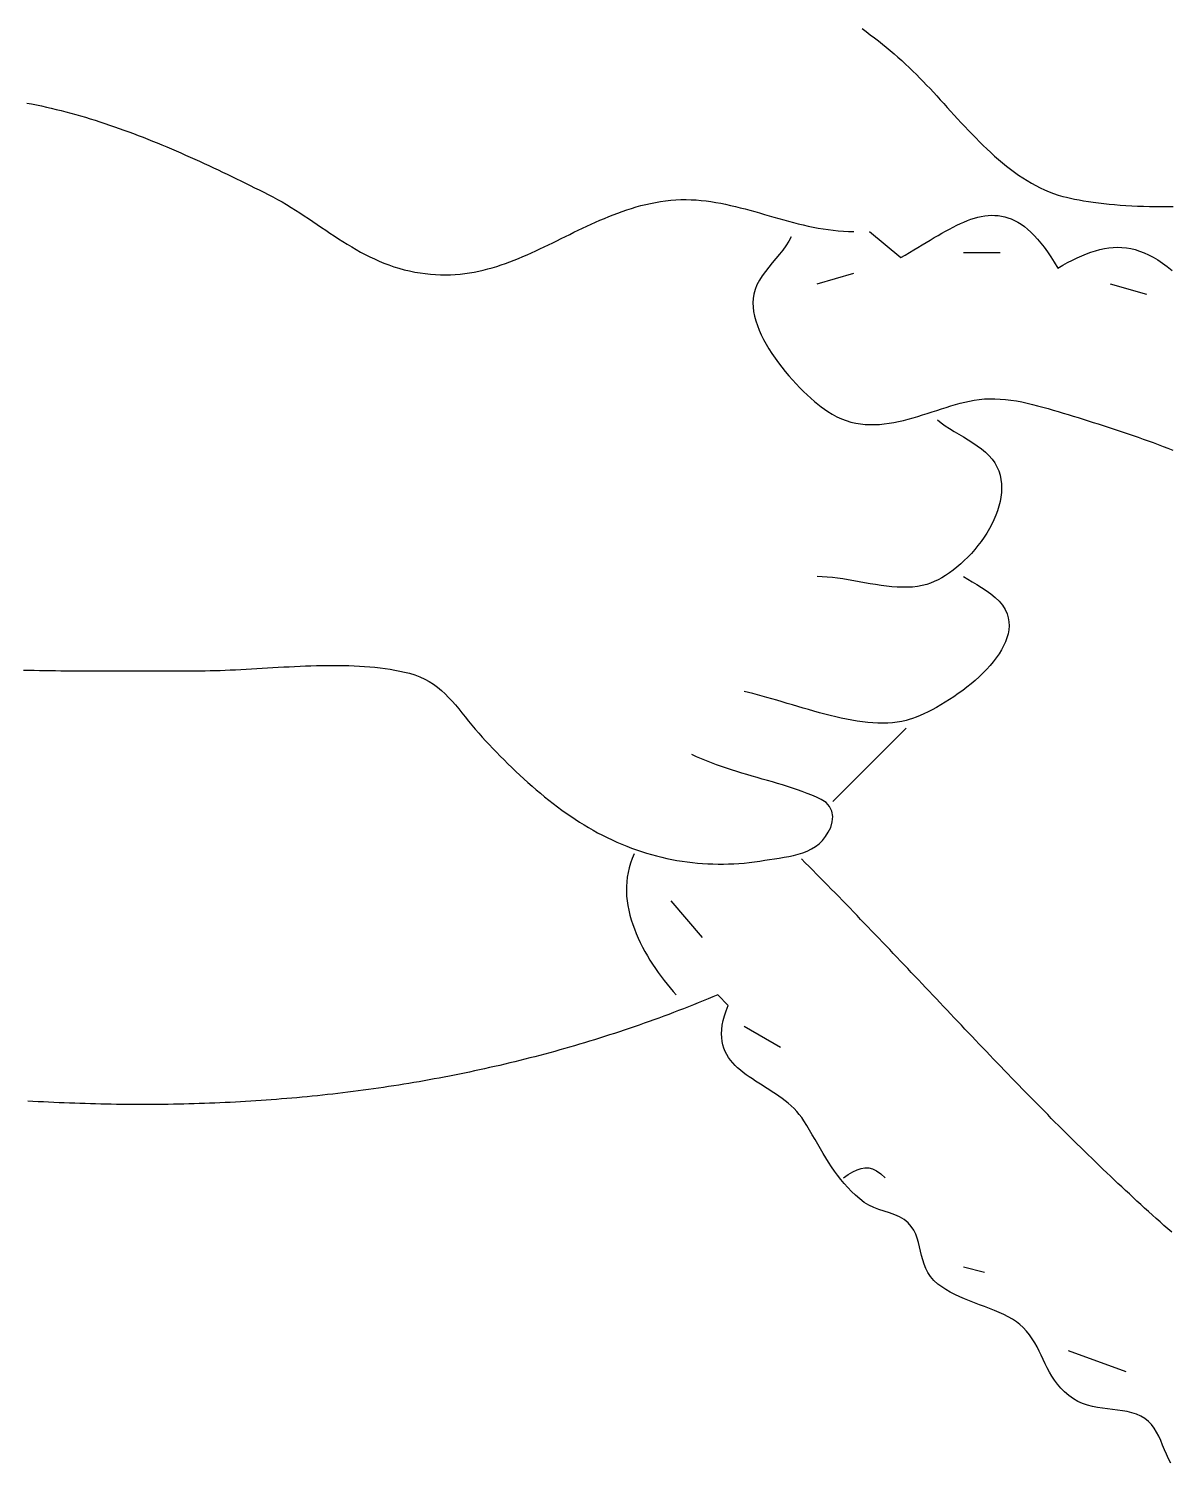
# Model space of a CAD drawing. Header units: millimetres. Extents: x 14 to 485, y 38 to 461.
# Drawn here: x 216.6 to 325.8, y 115.7 to 252.9 of the extents above; entities that cross this region are included whole.
import ezdxf

# ---------------------------------------------------------------- set-up
doc = ezdxf.new("R2010")
doc.units = ezdxf.units.MM
doc.layers.add('0_0_0', color=3, linetype='Continuous')

msp = doc.modelspace()

# ---------------------------------------------------------------- linework, layer by layer
at = {"layer": '0_0_0'}
for points in [[(296.29785, 252.9035), (296.6895, 252.61385), (297.0786, 252.32095), (297.465, 252.0247), (297.84855, 251.72495), (298.22915, 251.4215), (298.6067, 251.11425), (298.981, 250.803), (299.35195, 250.4876), (299.7194, 250.16795), (300.0833, 249.84385), (300.4434, 249.51515), (300.79965, 249.1817), (301.1519, 248.84335), (301.5, 248.5), (301.8202, 248.1761), (302.14125, 247.84455), (302.46325, 247.50615), (302.7864, 247.1616), (303.1108, 246.81155), (303.4366, 246.45675), (303.764, 246.09785), (304.0931, 245.7357), (304.4241, 245.3709), (304.75705, 245.0042), (305.0922, 244.6363), (305.42965, 244.2679), (305.7696, 243.89975), (306.1121, 243.53255), (306.45735, 243.167), (306.80555, 242.80385), (307.15675, 242.44375), (307.5112, 242.08745), (307.86895, 241.7357), (308.23025, 241.38915), (308.59515, 241.04855), (308.96385, 240.71455), (309.3365, 240.38795), (309.71325, 240.06945), (310.0942, 239.7597), (310.47955, 239.45945), (310.86945, 239.16945), (311.26405, 238.89035), (311.66345, 238.6229), (312.0678, 238.3678), (312.47735, 238.12575), (312.8921, 237.8975), (313.31235, 237.68375), (313.73815, 237.48515), (314.16965, 237.30255), (314.607, 237.1365), (315.0504, 236.98785), (315.5, 236.85725), (315.84935, 236.7683), (316.22295, 236.6823), (316.61935, 236.5994), (317.0371, 236.5199), (317.4748, 236.44395), (317.931, 236.3718), (318.4043, 236.30365), (318.8933, 236.23975), (319.39655, 236.18035), (319.9126, 236.1256), (320.44005, 236.0758), (320.97755, 236.03115), (321.52355, 235.9918), (322.07675, 235.9581), (322.6356, 235.93015), (323.1988, 235.9083), (323.76485, 235.89265), (324.3324, 235.8835), (324.89995, 235.88105), (325.4661, 235.8855), (326.02945, 235.8971)], [(216.4054, 245.78485), (216.87725, 245.69535), (217.3484, 245.6011), (217.81885, 245.5022), (218.28865, 245.3987), (218.75775, 245.29075), (219.22615, 245.17835), (219.69385, 245.06165), (220.16085, 244.94075), (220.62715, 244.8157), (221.0927, 244.68665), (221.55755, 244.5536), (222.02165, 244.41675), (222.48505, 244.2761), (222.9477, 244.13175), (223.40965, 243.98385), (223.8708, 243.83245), (224.3312, 243.6777), (224.79085, 243.5196), (225.24975, 243.35825), (225.7079, 243.1938), (226.16525, 243.0263), (226.6218, 242.8559), (227.0776, 242.6826), (227.5326, 242.50655), (227.9868, 242.3278), (228.4402, 242.1465), (228.8928, 241.9627), (229.3446, 241.7765), (229.79555, 241.588), (230.2457, 241.39725), (230.69505, 241.2044), (231.1435, 241.0095), (231.5912, 240.81265), (232.038, 240.61395), (232.48395, 240.41345), (232.9291, 240.2113), (233.37335, 240.0076), (233.81675, 239.80235), (234.25925, 239.59575), (234.7009, 239.3878), (235.1417, 239.17865), (235.5816, 238.9684), (236.0206, 238.7571), (236.4587, 238.5448), (236.8959, 238.3317), (237.3322, 238.1178), (237.7676, 237.90325), (238.2021, 237.6881), (238.63565, 237.47245), (239.06825, 237.2564), (239.5, 237.0401), (239.9482, 236.80895), (240.39015, 236.56945), (240.8264, 236.3224), (241.25745, 236.0687), (241.68385, 235.80915), (242.10625, 235.54455), (242.52515, 235.27575), (242.94115, 235.0036), (243.3548, 234.72895), (243.76665, 234.45255), (244.1773, 234.1753), (244.58725, 233.898), (244.99715, 233.62155), (245.40745, 233.34665), (245.8188, 233.07425), (246.23175, 232.8051), (246.64685, 232.5401), (247.0647, 232.28005), (247.4858, 232.02575), (247.9107, 231.7781), (248.34005, 231.5379), (248.7744, 231.30595), (249.21425, 231.0831), (249.6602, 230.8702), (250.11285, 230.66805), (250.57265, 230.47755), (251.0403, 230.29945), (251.5163, 230.1346), (252.0012, 229.98385), (252.49555, 229.84805), (253, 229.728), (253.51285, 229.62375), (254.0188, 229.5376), (254.51795, 229.46895), (255.0106, 229.41725), (255.49695, 229.38195), (255.97725, 229.36245), (256.45175, 229.3583), (256.9207, 229.3689), (257.3843, 229.39365), (257.8428, 229.4321), (258.2964, 229.4836), (258.7454, 229.5477), (259.18995, 229.62375), (259.63035, 229.71125), (260.06685, 229.8097), (260.49965, 229.91845), (260.92895, 230.037), (261.35505, 230.1648), (261.7782, 230.30135), (262.19855, 230.446), (262.61635, 230.59825), (263.0319, 230.75755), (263.4454, 230.92335), (263.8571, 231.09515), (264.2672, 231.2723), (264.67595, 231.4543), (265.0836, 231.6406), (265.49035, 231.83065), (265.89645, 232.0239), (266.3022, 232.2198), (266.7077, 232.4178), (267.11335, 232.61735), (267.51925, 232.81795), (267.92565, 233.01895), (268.33285, 233.21985), (268.7411, 233.4201), (269.1505, 233.61915), (269.56145, 233.8165), (269.97405, 234.0115), (270.38865, 234.20365), (270.80535, 234.3924), (271.22455, 234.57725), (271.64635, 234.75755), (272.071, 234.9328), (272.4988, 235.1025), (272.93, 235.266), (273.3647, 235.42285), (273.8033, 235.5724), (274.2459, 235.7142), (274.6928, 235.84765), (275.14425, 235.97215), (275.60045, 236.08725), (276.06165, 236.19235), (276.5281, 236.2869), (277, 236.37035), (277.49895, 236.4426), (277.9941, 236.4961), (278.48555, 236.53165), (278.97355, 236.55015), (279.45835, 236.55255), (279.9401, 236.53975), (280.419, 236.5126), (280.8953, 236.4721), (281.3692, 236.41905), (281.8409, 236.35445), (282.3106, 236.2791), (282.77855, 236.194), (283.2449, 236.10005), (283.7099, 235.99805), (284.1737, 235.889), (284.6366, 235.7738), (285.0987, 235.6533), (285.5603, 235.52845), (286.0216, 235.40015), (286.48275, 235.2693), (286.94405, 235.13675), (287.4056, 235.0035), (287.86765, 234.8704), (288.33045, 234.73835), (288.79415, 234.6083), (289.259, 234.48105), (289.7252, 234.35765), (290.1929, 234.2389), (290.6624, 234.1257), (291.1339, 234.01905), (291.6075, 233.91975), (292.08355, 233.82875), (292.56215, 233.74695), (293.0436, 233.67525), (293.528, 233.61455), (294.01565, 233.5658), (294.5067, 233.52985), (295.00145, 233.5076), (295.5, 233.5)], [(297, 233.5), (300, 231), (300.4191, 231.2464), (300.8316, 231.49235), (301.2377, 231.73705), (301.6375, 231.97955), (302.03135, 232.219), (302.41945, 232.4546), (302.8019, 232.68545), (303.17905, 232.91065), (303.55105, 233.1294), (303.9181, 233.3408), (304.28045, 233.544), (304.6383, 233.73815), (304.99185, 233.92235), (305.34135, 234.09575), (305.687, 234.2575), (306.029, 234.40675), (306.3676, 234.5426), (306.70295, 234.66425), (307.03535, 234.77075), (307.36495, 234.8613), (307.69195, 234.935), (308.01665, 234.991), (308.3392, 235.02845), (308.65985, 235.0465), (308.97875, 235.04425), (309.2962, 235.02085), (309.61235, 234.9754), (309.92745, 234.90715), (310.2417, 234.81515), (310.5553, 234.6985), (310.8685, 234.55645), (311.1815, 234.38805), (311.4945, 234.19245), (311.80775, 233.96885), (312.12145, 233.7163), (312.4358, 233.43395), (312.751, 233.121), (313.0673, 232.77655), (313.3849, 232.39975), (313.70405, 231.9897), (314.0249, 231.54555), (314.3477, 231.06645), (314.67265, 230.55155), (315, 230), (315.477, 230.271), (315.9453, 230.5257), (316.40565, 230.7632), (316.8587, 230.98255), (317.30515, 231.1828), (317.74575, 231.3631), (318.18115, 231.52245), (318.6121, 231.66), (319.03925, 231.77475), (319.46335, 231.86585), (319.8851, 231.93235), (320.30515, 231.9733), (320.7243, 231.9878), (321.14315, 231.97495), (321.5625, 231.9338), (321.983, 231.86345), (322.40535, 231.7629), (322.83025, 231.63135), (323.2584, 231.4678), (323.69055, 231.2713), (324.1274, 231.041), (324.5696, 230.77595), (325.01785, 230.47525), (325.4729, 230.1379), (325.9355, 229.7631)], [(289.5, 233), (289.27235, 232.567), (289.0045, 232.1441), (288.7053, 231.72895), (288.38355, 231.31925), (288.0481, 230.91275), (287.7078, 230.50715), (287.3714, 230.10015), (287.04785, 229.68945), (286.74595, 229.2727), (286.4745, 228.8477), (286.24235, 228.4121), (286.0583, 227.96365), (285.9313, 227.5), (285.872, 227.1008), (285.8522, 226.6905), (285.8699, 226.27045), (285.9231, 225.842), (286.00975, 225.40645), (286.128, 224.9652), (286.2758, 224.51945), (286.4512, 224.07065), (286.65215, 223.6201), (286.87675, 223.16915), (287.123, 222.71905), (287.38895, 222.27125), (287.6725, 221.827), (287.9718, 221.38765), (288.28485, 220.9545), (288.6096, 220.529), (288.94415, 220.11235), (289.2865, 219.70595), (289.6346, 219.31115), (289.9866, 218.9292), (290.3404, 218.5615), (290.6941, 218.2094), (291.04565, 217.8742), (291.39315, 217.5572), (291.73455, 217.25975), (292.06795, 216.98325), (292.3913, 216.72895), (292.7026, 216.4982), (293, 216.2924), (293.4418, 216.01835), (293.88585, 215.782), (294.332, 215.58165), (294.78, 215.41545), (295.22975, 215.28165), (295.68105, 215.1785), (296.1338, 215.1042), (296.5878, 215.05695), (297.04285, 215.03505), (297.49885, 215.0367), (297.9556, 215.06005), (298.41295, 215.10345), (298.87075, 215.16505), (299.3288, 215.2431), (299.78695, 215.3358), (300.24505, 215.4414), (300.703, 215.55815), (301.1605, 215.68425), (301.6175, 215.81795), (302.0738, 215.9574), (302.5292, 216.10095), (302.9836, 216.2467), (303.43685, 216.393), (303.8887, 216.53795), (304.33905, 216.6799), (304.78775, 216.817), (305.2346, 216.9475), (305.6794, 217.06965), (306.1221, 217.1816), (306.56245, 217.28165), (307.00035, 217.36805), (307.49265, 217.4421), (307.9904, 217.48865), (308.4927, 217.50945), (308.99875, 217.50645), (309.5077, 217.48145), (310.01865, 217.43625), (310.5308, 217.3727), (311.04325, 217.2927), (311.55525, 217.19805), (312.06585, 217.09055), (312.57425, 216.97215), (313.0796, 216.8446), (313.581, 216.7098), (314.0777, 216.56955), (314.5688, 216.4257), (315.05345, 216.2801), (315.53075, 216.13465), (316, 215.9911), (316.47615, 215.8453), (316.9531, 215.69855), (317.4306, 215.55075), (317.90865, 215.40175), (318.38715, 215.2515), (318.8659, 215.09985), (319.3449, 214.9467), (319.82395, 214.79195), (320.30305, 214.6355), (320.78205, 214.47725), (321.26085, 214.3171), (321.73935, 214.1549), (322.2174, 213.99065), (322.695, 213.8241), (323.17195, 213.65525), (323.6482, 213.48395), (324.12365, 213.31015), (324.59815, 213.1337), (325.07165, 212.95445), (325.54405, 212.7724), (326.0152, 212.58735)], [(306, 231.5), (309.5, 231.5)], [(292, 228.5), (295.5, 229.5)], [(320, 228.5), (323.5, 227.5)], [(303.5, 215.5), (303.85405, 215.21165), (304.24065, 214.93215), (304.65305, 214.659), (305.0846, 214.38975), (305.52865, 214.1219), (305.9785, 213.853), (306.4275, 213.5806), (306.86895, 213.3022), (307.29625, 213.0154), (307.70265, 212.71765), (308.0815, 212.4065), (308.4261, 212.0795), (308.7299, 211.73415), (308.9861, 211.36805), (309.1909, 210.9918), (309.3549, 210.604), (309.4796, 210.2059), (309.5666, 209.79875), (309.6173, 209.3838), (309.63335, 208.96235), (309.61615, 208.53565), (309.5673, 208.105), (309.4883, 207.67165), (309.38065, 207.23685), (309.2459, 206.80185), (309.0855, 206.368), (308.9011, 205.9365), (308.6941, 205.50865), (308.4661, 205.0857), (308.21855, 204.6689), (307.953, 204.25955), (307.671, 203.8589), (307.37405, 203.46825), (307.0637, 203.08885), (306.7414, 202.72195), (306.4087, 202.36885), (306.06715, 202.03075), (305.7182, 201.709), (305.36345, 201.40485), (305.0044, 201.11955), (304.64255, 200.85435), (304.27945, 200.61055), (303.9166, 200.38945), (303.5555, 200.19225), (303.1977, 200.02025), (302.8447, 199.8747), (302.49805, 199.7569), (302.05195, 199.64165), (301.5923, 199.559), (301.12035, 199.5061), (300.63735, 199.4803), (300.14465, 199.4788), (299.6435, 199.49875), (299.1353, 199.5375), (298.6212, 199.5922), (298.10265, 199.66015), (297.58085, 199.7385), (297.05715, 199.8246), (296.5328, 199.9156), (296.0091, 200.00875), (295.48745, 200.1013), (294.969, 200.1905), (294.45515, 200.27355), (293.9472, 200.3477), (293.4464, 200.41015), (292.95405, 200.4582), (292.4715, 200.48905), (292, 200.5)], [(306, 200.5), (306.3918, 200.257), (306.81625, 200.00345), (307.26165, 199.73745), (307.7162, 199.45715), (308.16825, 199.1606), (308.60605, 198.846), (309.01785, 198.5114), (309.392, 198.1549), (309.71675, 197.7747), (309.9804, 197.3689), (310.17125, 196.93555), (310.2732, 196.55995), (310.3295, 196.1807), (310.3422, 195.7986), (310.3134, 195.41435), (310.24515, 195.0288), (310.1396, 194.6427), (309.99875, 194.2568), (309.82475, 193.87185), (309.6197, 193.4887), (309.3856, 193.1081), (309.12465, 192.73075), (308.8389, 192.35755), (308.5304, 191.98915), (308.20125, 191.6264), (307.85355, 191.27), (307.4894, 190.92085), (307.1109, 190.5796), (306.7201, 190.24705), (306.3191, 189.92405), (305.91, 189.6113), (305.49485, 189.30955), (305.0758, 189.01965), (304.65485, 188.74235), (304.2342, 188.4784), (303.81585, 188.22855), (303.4019, 187.99365), (302.9945, 187.7744), (302.59565, 187.5716), (302.2075, 187.38605), (301.8321, 187.2185), (301.47155, 187.06975), (301.128, 186.9405), (300.8034, 186.8316), (300.5, 186.7438), (300.07925, 186.6467), (299.64585, 186.57305), (299.20055, 186.5216), (298.74425, 186.49125), (298.27785, 186.4808), (297.80215, 186.4891), (297.31805, 186.515), (296.82635, 186.55735), (296.328, 186.61495), (295.8238, 186.6867), (295.31465, 186.77145), (294.80135, 186.868), (294.28485, 186.97525), (293.76595, 187.09195), (293.2455, 187.21705), (292.72445, 187.3493), (292.20355, 187.4876), (291.6837, 187.6308), (291.1658, 187.7777), (290.6507, 187.92715), (290.13925, 188.07805), (289.63225, 188.22915), (289.13065, 188.3794), (288.6353, 188.52755), (288.147, 188.6725), (287.6667, 188.8131), (287.19515, 188.94815), (286.73335, 189.0765), (286.28205, 189.19705), (285.84215, 189.30855), (285.4145, 189.4099), (285, 189.5)], [(216.10685, 191.55925), (216.6156, 191.5484), (217.12395, 191.5385), (217.63195, 191.5296), (218.13955, 191.52155), (218.6467, 191.5144), (219.15335, 191.5081), (219.6595, 191.50255), (220.16505, 191.49775), (220.67005, 191.49365), (221.17445, 191.49025), (221.67815, 191.4874), (222.18115, 191.4852), (222.68345, 191.4835), (223.18495, 191.4823), (223.68565, 191.48155), (224.18555, 191.48125), (224.68455, 191.4813), (225.18265, 191.4817), (225.6798, 191.48235), (226.176, 191.4833), (226.67115, 191.48445), (227.16525, 191.48575), (227.6583, 191.4872), (228.1502, 191.48875), (228.64095, 191.4903), (229.13055, 191.4919), (229.6189, 191.49345), (230.10595, 191.49495), (230.59175, 191.4963), (231.0762, 191.4975), (231.5593, 191.49855), (232.04095, 191.4993), (232.5212, 191.4998), (233, 191.5), (233.4661, 191.50235), (233.9382, 191.5092), (234.41585, 191.5201), (234.8988, 191.53475), (235.38665, 191.5527), (235.8791, 191.5736), (236.37585, 191.597), (236.8765, 191.6226), (237.3808, 191.64995), (237.88835, 191.67865), (238.39885, 191.7084), (238.912, 191.7387), (239.4274, 191.76925), (239.94475, 191.79965), (240.46375, 191.82945), (240.98405, 191.85835), (241.5053, 191.8859), (242.0272, 191.91175), (242.5494, 191.93545), (243.07155, 191.9567), (243.59335, 191.97505), (244.1145, 191.9902), (244.6346, 192.00165), (245.15335, 192.00905), (245.6704, 192.01205), (246.18545, 192.0102), (246.6982, 192.0032), (247.20825, 191.9906), (247.71525, 191.972), (248.219, 191.94705), (248.719, 191.91535), (249.21505, 191.87655), (249.7068, 191.8302), (250.19385, 191.77595), (250.67595, 191.7134), (251.1527, 191.64215), (251.6238, 191.56185), (252.08895, 191.4721), (252.5478, 191.3725), (253, 191.2627), (253.52265, 191.10815), (254.01275, 190.92285), (254.47295, 190.70895), (254.9059, 190.4686), (255.31445, 190.20395), (255.70115, 189.9171), (256.06885, 189.61025), (256.42015, 189.2855), (256.7578, 188.94505), (257.0845, 188.591), (257.403, 188.2255), (257.716, 187.8507), (258.02615, 187.4688), (258.3362, 187.08185), (258.64885, 186.69205), (258.96685, 186.30155), (259.29285, 185.91245), (259.6296, 185.527), (259.9581, 185.1629), (260.29285, 184.7975), (260.63365, 184.43115), (260.9803, 184.06435), (261.33265, 183.69745), (261.6905, 183.331), (262.05365, 182.96535), (262.42185, 182.60095), (262.79505, 182.23825), (263.17295, 181.87765), (263.55535, 181.51965), (263.94215, 181.16465), (264.3331, 180.81305), (264.72805, 180.4653), (265.12675, 180.12185), (265.52905, 179.78315), (265.93475, 179.4496), (266.3437, 179.1217), (266.75565, 178.79975), (267.17045, 178.48435), (267.58785, 178.1758), (268.00775, 177.8746), (268.4299, 177.58115), (268.85415, 177.29595), (269.2803, 177.01935), (269.70815, 176.75185), (270.1375, 176.49385), (270.56815, 176.24575), (271, 176.0081), (271.4578, 175.76775), (271.9183, 175.53745), (272.38125, 175.3172), (272.84665, 175.10705), (273.31445, 174.90695), (273.78445, 174.71685), (274.2566, 174.53685), (274.73085, 174.36685), (275.2071, 174.2069), (275.6852, 174.057), (276.16515, 173.9171), (276.6468, 173.78725), (277.13005, 173.6674), (277.61485, 173.5576), (278.1011, 173.4578), (278.58875, 173.36805), (279.07765, 173.28825), (279.5677, 173.2185), (280.05885, 173.15875), (280.551, 173.109), (281.0441, 173.06925), (281.538, 173.03945), (282.0326, 173.0197), (282.5279, 173.0099), (283.0237, 173.0101), (283.52, 173.0203), (284.0167, 173.04045), (284.51365, 173.0706), (285.0108, 173.1107), (285.50805, 173.16075), (286.0053, 173.2208), (286.50255, 173.2908), (286.9996, 173.37075), (287.4493, 173.4436), (287.90645, 173.51295), (288.3678, 173.5831), (288.8302, 173.6584), (289.2904, 173.74305), (289.7451, 173.84145), (290.19125, 173.9578), (290.6255, 174.0965), (291.04465, 174.2618), (291.4456, 174.45795), (291.825, 174.68935), (292.17965, 174.9602), (292.5064, 175.2749), (292.80205, 175.63765), (293.0633, 176.0528), (293.287, 176.52465), (293.4435, 177.05495), (293.48115, 177.576), (293.3967, 178.0693), (293.1869, 178.51645), (292.84855, 178.8989), (292.37845, 179.1983), (291.93665, 179.39845), (291.48835, 179.58875), (291.03395, 179.77015), (290.574, 179.9435), (290.10885, 180.1097), (289.6391, 180.2696), (289.16515, 180.42405), (288.6875, 180.574), (288.20665, 180.72025), (287.72305, 180.86375), (287.23715, 181.00535), (286.7495, 181.14595), (286.2605, 181.2864), (285.77065, 181.4276), (285.28045, 181.5704), (284.79035, 181.71575), (284.30085, 181.86445), (283.8124, 182.0174), (283.3255, 182.1755), (282.84055, 182.3396), (282.35815, 182.5106), (281.8787, 182.6894), (281.40265, 182.87685), (280.93055, 183.07385), (280.46285, 183.28125), (280, 183.5)], [(300.5, 186), (293.5, 179)], [(274.5, 174), (274.30715, 173.5582), (274.1448, 173.11325), (274.0119, 172.6657), (273.90745, 172.21585), (273.8305, 171.76425), (273.78005, 171.31125), (273.75505, 170.85735), (273.75455, 170.403), (273.77755, 169.9486), (273.82305, 169.4946), (273.89, 169.04145), (273.9775, 168.58955), (274.0845, 168.1394), (274.21, 167.69145), (274.35305, 167.24605), (274.5126, 166.80375), (274.68765, 166.3649), (274.87725, 165.92995), (275.0804, 165.4994), (275.2961, 165.07365), (275.5233, 164.6532), (275.7611, 164.23835), (276.00845, 163.8297), (276.2643, 163.4276), (276.52775, 163.03245), (276.79775, 162.6448), (277.07335, 162.26505), (277.3535, 161.8936), (277.63725, 161.53095), (277.92355, 161.1775), (278.2115, 160.8337), (278.5, 160.5)], [(325.9066, 137.80225), (325.53245, 138.13115), (325.15945, 138.46085), (324.7875, 138.79145), (324.41665, 139.1229), (324.04685, 139.45515), (323.67805, 139.78825), (323.3103, 140.12215), (322.9435, 140.4568), (322.5777, 140.7923), (322.21285, 141.12855), (321.84895, 141.46555), (321.4859, 141.80335), (321.1238, 142.14185), (320.7626, 142.48105), (320.4022, 142.821), (320.04265, 143.1617), (319.68395, 143.50305), (319.326, 143.84505), (318.96885, 144.1878), (318.6125, 144.53115), (318.25685, 144.8752), (317.9019, 145.21985), (317.5477, 145.5651), (317.19415, 145.91105), (316.8413, 146.25755), (316.48905, 146.60465), (316.13745, 146.9523), (315.78645, 147.3006), (315.43605, 147.6494), (315.08625, 147.99875), (314.73695, 148.34865), (314.38815, 148.69905), (314.0399, 149.05), (313.69215, 149.40145), (313.34485, 149.7534), (312.99805, 150.1058), (312.6516, 150.45865), (312.30565, 150.812), (311.96005, 151.1658), (311.6148, 151.52), (311.26995, 151.87465), (310.9254, 152.2297), (310.5812, 152.58515), (310.2373, 152.941), (309.89365, 153.29725), (309.55025, 153.6538), (309.2071, 154.01075), (308.8642, 154.36805), (308.5215, 154.7257), (308.17895, 155.08365), (307.8366, 155.4419), (307.49435, 155.80045), (307.15225, 156.1593), (306.81025, 156.5184), (306.46835, 156.87775), (306.1265, 157.2374), (305.7847, 157.5973), (305.44295, 157.9574), (305.10115, 158.31775), (304.7594, 158.67825), (304.4176, 159.039), (304.07575, 159.3999), (303.73385, 159.761), (303.3918, 160.12225), (303.0497, 160.4837), (302.70745, 160.84525), (302.3651, 161.2069), (302.02255, 161.5687), (301.6798, 161.9306), (301.33685, 162.2926), (300.9937, 162.6547), (300.6503, 163.01685), (300.30665, 163.37905), (299.9627, 163.7413), (299.61845, 164.10365), (299.2739, 164.46595), (298.929, 164.8283), (298.58375, 165.19065), (298.23815, 165.553), (297.8921, 165.91535), (297.54565, 166.27765), (297.1988, 166.6399), (296.85145, 167.0021), (296.50365, 167.36425), (296.15535, 167.7263), (295.80655, 168.0883), (295.4572, 168.45015), (295.10735, 168.81195), (294.75685, 169.1736), (294.4058, 169.5351), (294.05415, 169.8965), (293.7019, 170.2577), (293.34895, 170.6188), (292.99535, 170.97965), (292.6411, 171.34035), (292.2861, 171.70085), (291.9304, 172.06115), (291.57395, 172.4212), (291.21675, 172.78105), (290.85875, 173.14065), (290.5, 173.5)], [(278, 169.5), (281, 166)], [(325.81285, 115.7123), (325.59595, 116.1373), (325.39815, 116.5728), (325.21265, 117.0129), (325.0324, 117.4517), (324.85065, 117.88315), (324.6604, 118.3014), (324.45485, 118.7005), (324.227, 119.07445), (323.97, 119.4173), (323.67695, 119.72315), (323.341, 119.9861), (322.942, 120.2178), (322.52375, 120.401), (322.08875, 120.5435), (321.63955, 120.65295), (321.1788, 120.73705), (320.70905, 120.80355), (320.2328, 120.8602), (319.75275, 120.9147), (319.27135, 120.97475), (318.79125, 121.04805), (318.315, 121.1424), (317.84515, 121.26545), (317.38435, 121.42495), (316.9351, 121.62865), (316.5, 121.88425), (316.0482, 122.2109), (315.6467, 122.5532), (315.2901, 122.90925), (314.97305, 123.27735), (314.69025, 123.6557), (314.4363, 124.04255), (314.2059, 124.43605), (313.9937, 124.8345), (313.7944, 125.2361), (313.6026, 125.63905), (313.413, 126.0416), (313.22025, 126.44195), (313.019, 126.83835), (312.80395, 127.229), (312.5697, 127.6121), (312.31095, 127.98595), (312.0224, 128.3487), (311.69865, 128.69865), (311.38735, 128.98105), (311.0436, 129.2427), (310.6707, 129.4859), (310.27215, 129.7132), (309.85125, 129.92695), (309.4115, 130.1296), (308.9563, 130.32355), (308.48905, 130.51125), (308.01315, 130.6951), (307.532, 130.8776), (307.04905, 131.0611), (306.5677, 131.24805), (306.09135, 131.4409), (305.6234, 131.642), (305.1673, 131.8539), (304.7264, 132.0789), (304.30415, 132.31955), (303.904, 132.57815), (303.5293, 132.85725), (303.14625, 133.20635), (302.83385, 133.57395), (302.5822, 133.95705), (302.38135, 134.35275), (302.22145, 134.7581), (302.0926, 135.1702), (301.98495, 135.5861), (301.8885, 136.00285), (301.7935, 136.41755), (301.68995, 136.82725), (301.56795, 137.22905), (301.4177, 137.62005), (301.2293, 137.99725), (300.99275, 138.35775), (300.6983, 138.69865), (300.31575, 139.0173), (299.88345, 139.27065), (299.41375, 139.47575), (298.9189, 139.6499), (298.41135, 139.81035), (297.9033, 139.97425), (297.4072, 140.1588), (296.9353, 140.3813), (296.5, 140.65895), (296.06725, 141.00045), (295.66025, 141.35275), (295.27695, 141.7153), (294.9153, 142.08755), (294.57335, 142.46895), (294.24905, 142.859), (293.94035, 143.2571), (293.6453, 143.6628), (293.36185, 144.0755), (293.088, 144.4947), (292.82175, 144.9198), (292.56105, 145.35035), (292.3039, 145.7858), (292.0483, 146.22555), (291.79225, 146.6691), (291.53365, 147.11595), (291.2706, 147.5655), (291.00105, 148.0172), (290.72295, 148.47065), (290.51435, 148.7821), (290.28795, 149.0785), (290.04525, 149.36085), (289.7878, 149.63035), (289.5171, 149.888), (289.23475, 150.135), (288.9423, 150.37235), (288.6413, 150.60125), (288.33325, 150.82275), (288.0197, 151.03795), (287.70225, 151.24795), (287.3824, 151.4539), (287.06175, 151.65685), (286.7418, 151.85795), (286.4241, 152.05825), (286.1102, 152.2589), (285.80165, 152.46095), (285.50005, 152.66555), (285.20685, 152.8738), (284.92365, 153.08675), (284.652, 153.30555), (284.39345, 153.5313), (284.14955, 153.76515), (283.9218, 154.0081), (283.7118, 154.2613), (283.5211, 154.52585), (283.3512, 154.80285), (283.20365, 155.0934), (283.08005, 155.39865), (282.98195, 155.71965), (282.9108, 156.0575), (282.86825, 156.41335), (282.8558, 156.78825), (282.875, 157.18335), (282.9274, 157.5997), (283.01455, 158.03845), (283.138, 158.50065), (283.2993, 158.9875), (283.5, 159.5), (282.5, 160.5), (282.03145, 160.30475), (281.5626, 160.11155), (281.0935, 159.9204), (280.62415, 159.73125), (280.15455, 159.54415), (279.68465, 159.3591), (279.2145, 159.17605), (278.74405, 158.995), (278.27335, 158.81595), (277.8024, 158.63885), (277.3312, 158.4638), (276.8597, 158.29075), (276.38795, 158.11965), (275.9159, 157.9505), (275.44365, 157.78335), (274.9711, 157.61815), (274.4983, 157.4549), (274.0252, 157.29365), (273.5519, 157.1343), (273.0783, 156.9769), (272.60445, 156.82145), (272.13035, 156.6679), (271.65595, 156.51625), (271.18135, 156.36655), (270.70645, 156.2188), (270.2313, 156.0729), (269.7559, 155.9289), (269.28025, 155.7868), (268.80435, 155.6466), (268.32815, 155.5083), (267.85175, 155.37185), (267.37505, 155.2373), (266.89815, 155.10455), (266.42095, 154.9737), (265.9435, 154.8447), (265.4658, 154.71755), (264.98785, 154.59225), (264.50965, 154.4688), (264.0312, 154.34715), (263.5525, 154.22735), (263.07355, 154.10935), (262.59435, 153.99315), (262.1149, 153.87875), (261.6352, 153.7662), (261.15525, 153.6554), (260.67505, 153.5464), (260.1946, 153.4392), (259.7139, 153.3338), (259.23295, 153.23015), (258.7518, 153.12825), (258.27035, 153.0281), (257.7887, 152.92975), (257.30675, 152.8331), (256.8246, 152.73825), (256.3422, 152.6451), (255.85955, 152.5537), (255.37665, 152.464), (254.8935, 152.37605), (254.41015, 152.2898), (253.92655, 152.2053), (253.44265, 152.12245), (252.95855, 152.04135), (252.47425, 151.9619), (251.98965, 151.88415), (251.50485, 151.80805), (251.0198, 151.73365), (250.5345, 151.66095), (250.049, 151.5899), (249.5632, 151.5205), (249.0772, 151.45275), (248.591, 151.3866), (248.1045, 151.32215), (247.6178, 151.2593), (247.13085, 151.1981), (246.6437, 151.13855), (246.1563, 151.0806), (245.66865, 151.02425), (245.18075, 150.9695), (244.69265, 150.91635), (244.20435, 150.8648), (243.71575, 150.81485), (243.227, 150.76645), (242.73795, 150.71965), (242.2487, 150.67445), (241.7592, 150.6308), (241.2695, 150.5887), (240.77955, 150.54815), (240.2894, 150.50915), (239.799, 150.4717), (239.3084, 150.4358), (238.81755, 150.4014), (238.3265, 150.36855), (237.8352, 150.3372), (237.34365, 150.30735), (236.85195, 150.27905), (236.35995, 150.25225), (235.86775, 150.2269), (235.37535, 150.2031), (234.88275, 150.18075), (234.3899, 150.1599), (233.8968, 150.1405), (233.4035, 150.1226), (232.91, 150.10615), (232.41625, 150.09115), (231.9223, 150.0776), (231.42815, 150.0655), (230.93375, 150.05485), (230.43915, 150.0456), (229.9443, 150.0378), (229.4493, 150.0314), (228.95405, 150.02645), (228.45855, 150.0229), (227.96285, 150.02075), (227.46695, 150.02), (226.97085, 150.02065), (226.47455, 150.0227), (225.978, 150.0261), (225.48125, 150.0309), (224.9843, 150.03705), (224.4871, 150.0446), (223.9897, 150.0535), (223.4921, 150.06375), (222.9943, 150.0753), (222.4963, 150.08825), (221.9981, 150.1025), (221.49965, 150.1181), (221.001, 150.13505), (220.50215, 150.15325), (220.0031, 150.1728), (219.50385, 150.1937), (219.00435, 150.21585), (218.5047, 150.2393), (218.0048, 150.26405), (217.50475, 150.2901), (217.00445, 150.3174), (216.50395, 150.346)], [(285, 157.5), (288.5, 155.5)], [(294.5, 143), (294.9738, 143.31685), (295.4082, 143.57845), (295.81185, 143.7791), (296.1933, 143.91315), (296.56125, 143.9749), (296.92425, 143.95865), (297.29105, 143.8587), (297.67015, 143.6694), (298.07025, 143.38505), (298.5, 143)], [(306, 134.5), (308, 134)], [(316, 126.5), (321.5, 124.5)]]:
    msp.add_lwpolyline(points, dxfattribs=at)

doc.saveas('drawing.dxf')
